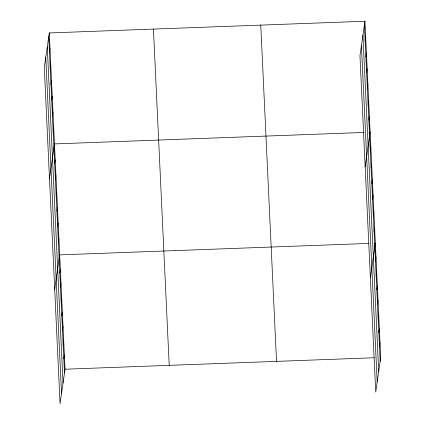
<?xml version="1.0" encoding="UTF-8"?>
<svg xmlns="http://www.w3.org/2000/svg" width="425" height="425" viewBox="0 0 425 425"><rect width="100%" height="100%" fill="white"/><g stroke="black" fill="none" stroke-linecap="round" stroke-linejoin="round"><path stroke-width="0.64" d="M49.268 32.948L44.29 67.485L60.063 403.75L65.041 369.213L49.268 32.948L364.937 21.25L380.71 357.515L375.732 392.052L359.959 55.787L364.937 21.25M49.47 52.551L50.012 48.801M50.214 68.404L50.756 64.653M50.958 84.256L51.499 80.506M51.701 100.109L52.243 96.358M52.445 115.961L52.987 112.211M53.189 131.814L53.731 128.063M49.497 178.452L54.474 143.916L363.672 132.457M54.676 163.519L55.218 159.768M55.42 179.371L55.962 175.621M56.164 195.224L56.706 191.473M56.907 211.076L57.449 207.326M57.651 226.929L58.193 223.178M58.395 242.781L58.937 239.031M54.703 289.42L59.681 254.883L368.873 243.424M59.808 272.924L60.35 269.174M60.477 287.215L61.019 283.464M61.147 301.506L61.689 297.755M61.816 315.796L62.358 312.046M62.491 330.092L63.028 326.336M63.16 344.383L63.702 340.627M63.83 358.673L64.372 354.918M365.139 40.853L365.681 37.102M365.882 56.706L366.424 52.955M366.626 72.558L367.168 68.808M367.37 88.411L367.912 84.66M368.114 104.263L368.656 100.512M368.858 120.116L369.399 116.365M365.165 166.754L370.143 132.218L368.847 132.265M370.345 151.821L370.887 148.07M371.089 167.673L371.625 163.923M371.832 183.526L372.369 179.775M372.576 199.378L373.113 195.627M373.32 215.231L373.857 211.48M374.064 231.083L374.6 227.333M370.366 277.722L375.344 243.185L374.053 243.233M375.477 261.232L376.013 257.476M376.146 275.522L376.688 271.766M376.816 289.813L377.358 286.057M377.485 304.103L378.027 300.348M378.154 318.394L378.696 314.643M378.824 332.685L379.366 328.934M379.498 346.975L380.035 343.225M65.041 369.213L374.239 357.754M364.395 25.001L380.168 361.266M362.934 35.163L378.702 371.429M361.425 45.629L377.193 381.894M260.764 25.112L276.537 361.372M153.441 29.086L169.208 365.351M48.726 36.699L64.499 372.964M47.265 46.856L63.038 383.122M45.757 57.327L61.529 393.592"/></g></svg>
